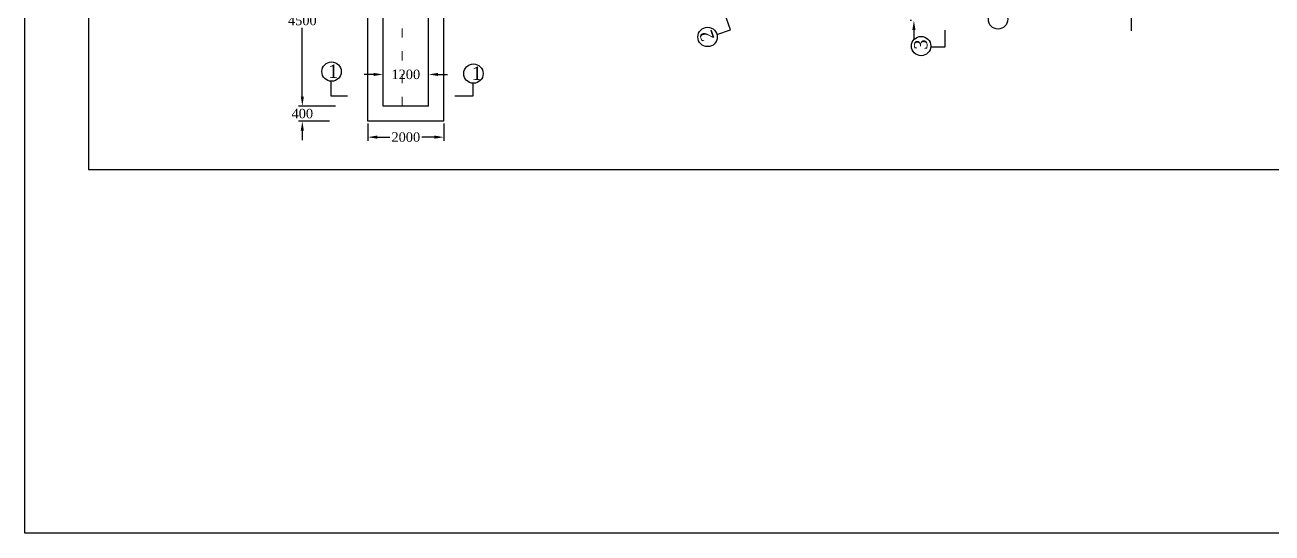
# Model space of a CAD drawing. Header units: millimetres. Extents: x 80 to 6605, y 46 to 2491.
# Drawn here: x 5456.2 to 5784.6, y 767.8 to 901.5 of the extents above; entities that cross this region are included whole.
import ezdxf

# ---------------------------------------------------------------- set-up
doc = ezdxf.new("R2010")
doc.units = ezdxf.units.MM
doc.linetypes.add('ACAD_ISO03W100', pattern=[30, 12, -18])
doc.layers.add('TEXT_GENERAL', color=4, linetype='Continuous')
doc.styles.get("Standard").update_dxf_attribs({"font": 'times.ttf', "height": 2.5})
doc.styles.add('TNR_2.5', font='times.ttf', dxfattribs={"height": 2.5})
doc.dimstyles.get("Standard").update_dxf_attribs({"dimtxt": 0.18, "dimasz": 0.18, "dimexe": 0.18, "dimexo": 0.0625, "dimgap": 0.09, "dimtad": 0, "dimtih": 1, "dimtoh": 1, "dimdec": 4, "dimzin": 0, "dimdsep": 46, "dimtxsty": 'Standard', "dimcen": 0.09, "dimadec": 0, "dimazin": 0, "dimtfac": 1, "dimtdec": 4, "dimtofl": 0, "dimtmove": 0, "dimatfit": 3, "dimfxl": 1, "dimtolj": 1, "dimtzin": 0, "dimarcsym": 0})
doc.dimstyles.new('STYLE_ESH', dxfattribs={"dimtxt": 2.5, "dimasz": 2.5, "dimexe": 1, "dimexo": 0.625, "dimtad": 0, "dimtih": 1, "dimtoh": 1, "dimdec": 0, "dimlfac": 100, "dimzin": 9, "dimdsep": 46, "dimtxsty": 'TNR_2.5', "dimcen": 2.5, "dimadec": 0, "dimazin": 2, "dimtfac": 1, "dimtdec": 0, "dimtofl": 0, "dimtmove": 2, "dimatfit": 3, "dimfxl": 1, "dimarcsym": 0})

# ---------------------------------------------------------------- blocks, each defined once
blk = doc.blocks.new('*D162')
at = {"color": 0, "lineweight": -2, "transparency": 16777216}
for p, q in [((5547.98, 888.5), (5545.48, 888.5)), ((5550.48, 889.12), (5550.48, 889.5)), ((5562.48, 889.12), (5562.48, 889.5)), ((5564.98, 888.5), (5567.48, 888.5))]:
    blk.add_line(p, q, dxfattribs=at)
at = {"color": 0, "transparency": 16777216}
for points in [[(5547.98, 888.91), (5547.98, 888.08), (5550.48, 888.5)], [(5564.98, 888.91), (5564.98, 888.08), (5562.48, 888.5)]]:
    blk.add_solid(points, dxfattribs=at)
at = {"layer": 'Defpoints', "color": 0, "transparency": 16777216}
for p in [(5550.48, 888.5), (5562.48, 888.5), (5562.48, 888.5)]:
    blk.add_point(p, dxfattribs=at)
at = {"color": 0, "transparency": 16777216, "insert": (5556.48, 888.5), "char_height": 2.5, "attachment_point": 5, "style": 'TNR_2.5'}
blk.add_mtext('1200', dxfattribs=at)
blk = doc.blocks.new('*D163')
at = {"color": 0, "lineweight": -2, "transparency": 16777216}
for p, q in [((5546.48, 875.56), (5546.48, 871)), ((5566.48, 875.56), (5566.48, 871)), ((5548.98, 872), (5552.27, 872)), ((5563.98, 872), (5560.7, 872))]:
    blk.add_line(p, q, dxfattribs=at)
at = {"color": 0, "transparency": 16777216}
for points in [[(5548.98, 872.42), (5548.98, 871.59), (5546.48, 872)], [(5563.98, 872.42), (5563.98, 871.59), (5566.48, 872)]]:
    blk.add_solid(points, dxfattribs=at)
at = {"layer": 'Defpoints', "color": 0, "transparency": 16777216}
for p in [(5546.48, 876.19), (5566.48, 876.19), (5566.48, 872)]:
    blk.add_point(p, dxfattribs=at)
at = {"color": 0, "transparency": 16777216, "insert": (5556.48, 872), "char_height": 2.5, "attachment_point": 5, "style": 'TNR_2.5'}
blk.add_mtext('2000', dxfattribs=at)
blk = doc.blocks.new('*D169')
at = {"color": 0, "lineweight": -2, "transparency": 16777216}
for p, q in [((5690.28, 909.19), (5690.28, 911.69)), ((5689.65, 906.69), (5689.28, 906.69)), ((5689.65, 902.69), (5689.28, 902.69)), ((5690.28, 900.19), (5690.28, 897.69))]:
    blk.add_line(p, q, dxfattribs=at)
at = {"color": 0, "transparency": 16777216}
for points in [[(5689.86, 909.19), (5690.7, 909.19), (5690.28, 906.69)], [(5689.86, 900.19), (5690.7, 900.19), (5690.28, 902.69)]]:
    blk.add_solid(points, dxfattribs=at)
at = {"layer": 'Defpoints', "color": 0, "transparency": 16777216}
for p in [(5690.28, 906.69), (5690.28, 902.69), (5690.28, 902.69)]:
    blk.add_point(p, dxfattribs=at)
at = {"color": 0, "transparency": 16777216, "insert": (5690.28, 904.69), "char_height": 2.5, "attachment_point": 5, "style": 'TNR_2.5'}
blk.add_mtext('400', dxfattribs=at)
blk = doc.blocks.new('*D170')
at = {"color": 0, "lineweight": -2, "transparency": 16777216}
for p, q in [((5537.97, 925.19), (5528.23, 925.19)), ((5529.23, 922.69), (5529.23, 904.58)), ((5529.23, 882.69), (5529.23, 900.79)), ((5537.97, 880.19), (5528.23, 880.19))]:
    blk.add_line(p, q, dxfattribs=at)
at = {"color": 0, "transparency": 16777216}
for points in [[(5528.81, 922.69), (5529.64, 922.69), (5529.23, 925.19)], [(5528.81, 882.69), (5529.64, 882.69), (5529.23, 880.19)]]:
    blk.add_solid(points, dxfattribs=at)
at = {"layer": 'Defpoints', "color": 0, "transparency": 16777216}
for p in [(5538.59, 925.19), (5529.23, 880.19), (5538.59, 880.19)]:
    blk.add_point(p, dxfattribs=at)
at = {"color": 0, "transparency": 16777216, "insert": (5529.23, 902.69), "char_height": 2.5, "attachment_point": 5, "style": 'TNR_2.5'}
blk.add_mtext('4500', dxfattribs=at)
blk = doc.blocks.new('*D171')
at = {"color": 0, "lineweight": -2, "transparency": 16777216}
for p, q in [((5529.23, 882.69), (5529.23, 885.19)), ((5537.97, 880.19), (5528.23, 880.19)), ((5536.42, 876.19), (5528.23, 876.19)), ((5529.23, 873.69), (5529.23, 871.19))]:
    blk.add_line(p, q, dxfattribs=at)
at = {"color": 0, "transparency": 16777216}
for points in [[(5528.81, 882.69), (5529.64, 882.69), (5529.23, 880.19)], [(5528.81, 873.69), (5529.64, 873.69), (5529.23, 876.19)]]:
    blk.add_solid(points, dxfattribs=at)
at = {"layer": 'Defpoints', "color": 0, "transparency": 16777216}
for p in [(5538.59, 880.19), (5529.23, 876.19), (5537.04, 876.19)]:
    blk.add_point(p, dxfattribs=at)
at = {"color": 0, "transparency": 16777216, "insert": (5529.23, 878.19), "char_height": 2.5, "attachment_point": 5, "style": 'TNR_2.5'}
blk.add_mtext('400', dxfattribs=at)

msp = doc.modelspace()

# ---------------------------------------------------------------- linework, layer by layer
at = {"color": 0}
for p, q in [((5456.18376, 767.83356), (5456.18376, 1347.83356)), ((5472.93355, 1144.39668), (5472.93355, 863.51971)), ((5550.48459, 880.18624), (5550.48459, 974.43624)), ((5747.51198, 937.71236), (5747.51198, 900.00114)), ((5546.48459, 876.18624), (5546.48459, 929.18624)), ((5562.48459, 880.18624), (5562.48459, 913.18624)), ((5566.48459, 876.18624), (5566.48459, 908.54632)), ((5641.99326, 900.25914), (5640.52214, 904.41701)), ((5638.41596, 898.99344), (5641.99326, 900.25914)), ((5698.51276, 895.74212), (5698.51276, 900.15257)), ((5694.71815, 895.74212), (5698.51276, 895.74212)), ((5536.70911, 886.70482), (5536.70911, 882.91021)), ((5536.70911, 882.91021), (5541.11956, 882.91021)), ((5562.48459, 880.18624), (5550.48459, 880.18624)), ((5566.48459, 876.18624), (5546.48459, 876.18624)), ((5472.93355, 863.51971), (6193.51275, 863.51971)), ((6436.08736, 767.83356), (5456.18376, 767.83356))]:
    msp.add_line(p, q, dxfattribs=at)
for centre in [(5712.42826, 902.99841), (5635.94712, 898.35718), (5692.17847, 895.96578), (5536.93277, 889.2445), (5574.28582, 888.71489)]:
    msp.add_circle(centre, 2.54951, dxfattribs=at)
at = {"layer": 'TEXT_GENERAL', "color": 0, "linetype": 'ACAD_ISO03W100', "lineweight": 5, "ltscale": 0.2}
msp.add_line((5555.48459, 880.18624), (5555.48459, 925.18624), dxfattribs=at)

# ---------------------------------------------------------------- texts
at = {"color": 0, "char_height": 3.5, "width": 4.365, "attachment_point": 1}
for s, insert, rotation in [('2', (5634.50769, 896.86997), 109.4845395), ('3', (5690.32541, 895.04387), 90)]:
    msp.add_mtext(s, dxfattribs=dict(at, insert=insert, rotation=rotation))
for insert in [(5536.01086, 891.09756), (5573.83846, 890.56794)]:
    msp.add_mtext('1', dxfattribs=dict(at, insert=insert))

# ---------------------------------------------------------------- dimensions: what is measured, and where the dimension line sits
at = {"color": 0}
for base, p1, p2, picture, middle in [((5529.22788, 880.18624), (5538.59291, 925.18624), (5538.59291, 880.18624), '*D170', (5529.22788, 902.68624)), ((5690.27919, 902.68624), (5690.27919, 906.68624), (5690.27919, 902.68624), '*D169', (5690.27919, 904.68624)), ((5529.22788, 876.18624), (5538.59291, 880.18624), (5537.04373, 876.18624), '*D171', (5529.22788, 878.18624))]:
    dim = msp.add_linear_dim(base=base, p1=p1, p2=p2, angle=90, dimstyle='STYLE_ESH', dxfattribs=at)
    dim.commit()
    dim.dimension.update_dxf_attribs({"geometry": picture, "text_midpoint": middle})
for base, p1, p2, picture, middle in [((5562.48459, 888.49794), (5550.48459, 888.49794), (5562.48459, 888.49794), '*D162', (5556.48459, 888.49794)), ((5566.48459, 872.00221), (5546.48459, 876.18624), (5566.48459, 876.18624), '*D163', (5556.48459, 872.00221))]:
    dim = msp.add_linear_dim(base=base, p1=p1, p2=p2, dimstyle='STYLE_ESH', dxfattribs=at)
    dim.commit()
    dim.dimension.update_dxf_attribs({"geometry": picture, "text_midpoint": middle})

# ---------------------------------------------------------------- leaders
msp.add_leader([(5574.09836, 886.09092), (5574.09836, 882.75006), (5569.40323, 882.75006)], dimstyle='Standard', override={"dimgap": 0.09, "dimtad": 0}, dxfattribs=at)

doc.saveas('drawing.dxf')
